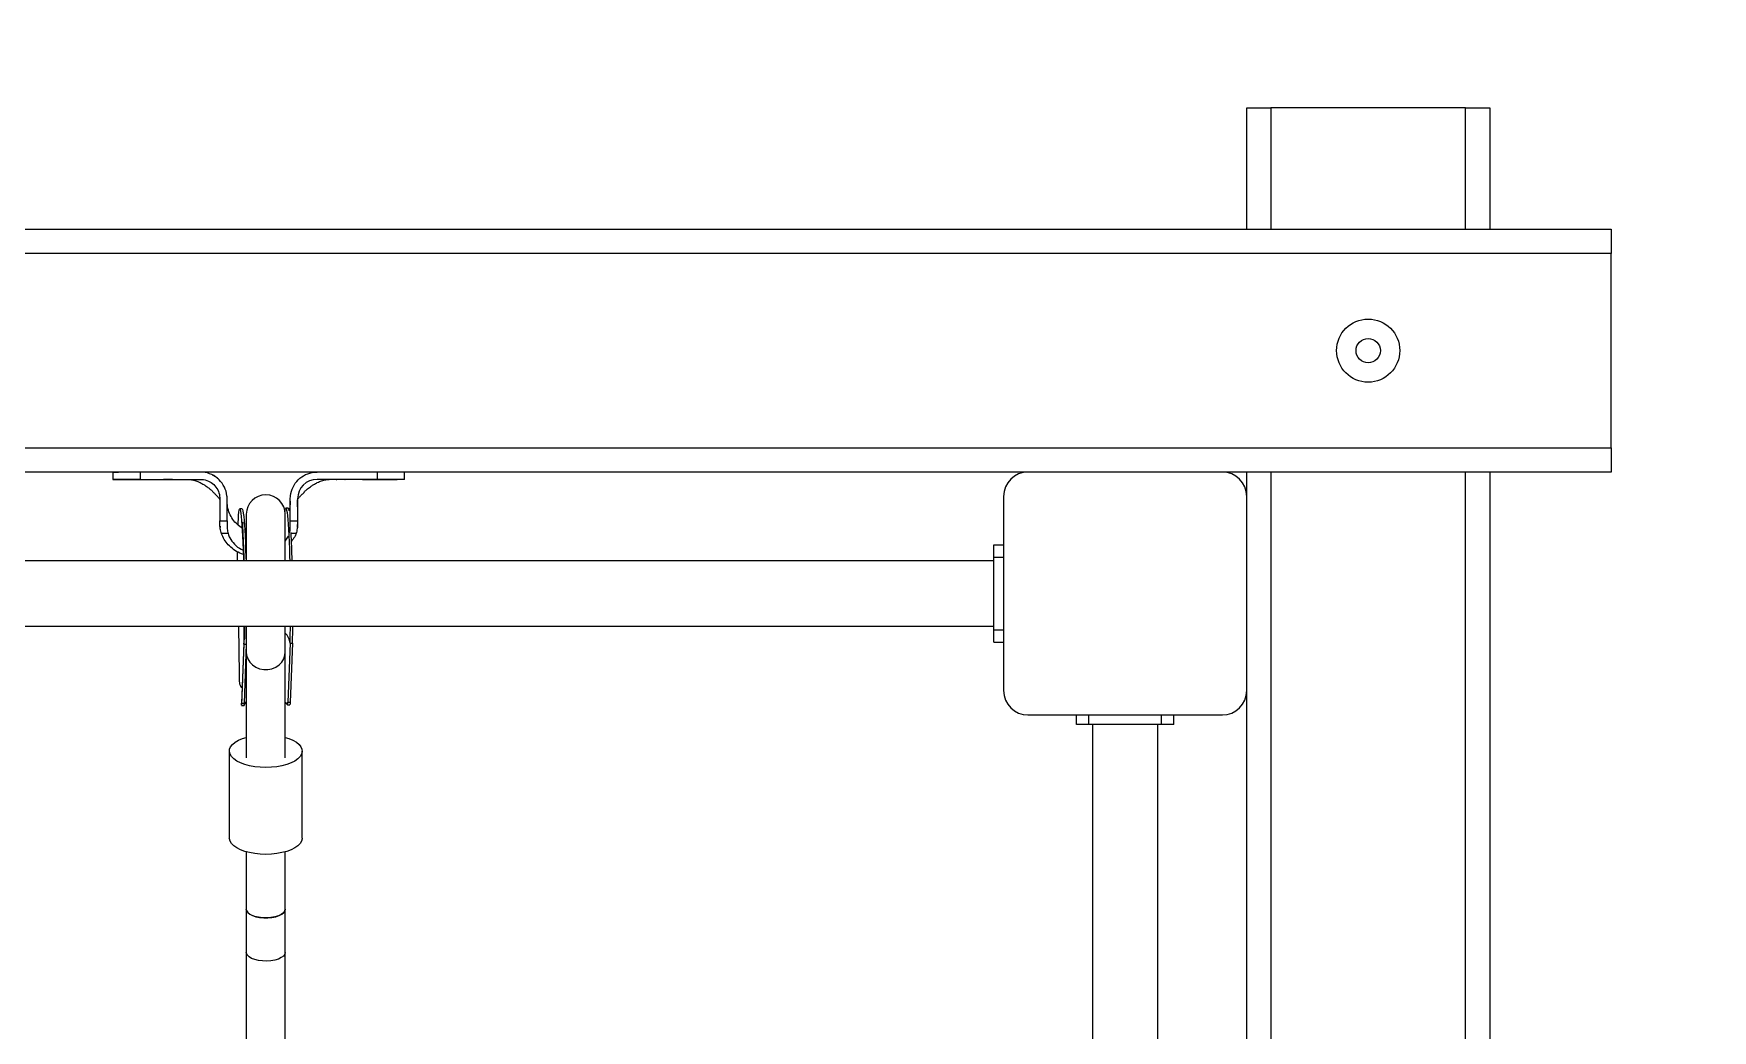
# Model space of a CAD drawing. Header units: millimetres. Extents: x -3650 to 2858, y -2899 to 2376.
# Drawn here: x 709 to 1400, y 496 to 906 of the extents above; entities that cross this region are included whole.
import ezdxf

# ---------------------------------------------------------------- set-up
doc = ezdxf.new("R2010")
doc.units = ezdxf.units.MM
doc.layers.add('DIKOM_ЗОНА', color=80, linetype='Continuous')
doc.layers.add('DIKOM_ОБЪЕКТ', color=7, linetype='Continuous')

msp = doc.modelspace()

# ---------------------------------------------------------------- linework, layer by layer
at = {"layer": 'DIKOM_ЗОНА', "color": 3, "lineweight": 15}
msp.add_arc((1357.96, 875.76), 1500, 0, 90, dxfattribs=at)
at = {"layer": 'DIKOM_ОБЪЕКТ'}
for p, q in [((1207.96, 825.76), (1207.96, 875.76)), ((1207.96, 875.76), (1217.96, 875.76)), ((1297.96, 875.76), (1217.96, 875.76)), ((1217.96, 875.76), (1217.96, 825.76)), ((1297.96, 875.76), (1307.96, 875.76)), ((1297.96, 825.76), (1297.96, 875.76)), ((1307.96, 875.76), (1307.96, 825.76)), ((-1242.04, 825.76), (1357.96, 825.76)), ((1357.96, 825.76), (1357.96, 815.76)), ((1357.96, 815.76), (-1242.04, 815.76)), ((1357.96, 735.76), (1357.96, 815.76)), ((-1242.04, 735.76), (1357.96, 735.76)), ((1357.96, 735.76), (1357.96, 725.76)), ((1117.96, 725.76), (97.96, 725.76)), ((741.43, 725.76), (741.43, 722.76)), ((752.71, 725.76), (752.71, 722.76)), ((850.14, 725.76), (850.14, 722.76)), ((861.43, 722.76), (861.43, 725.76)), ((1197.96, 725.76), (1117.96, 725.76)), ((1357.96, 725.76), (1197.96, 725.76)), ((1207.96, 715.76), (1207.96, 725.76)), ((1217.96, 725.76), (1217.96, -474.24)), ((1297.96, -474.24), (1297.96, 725.76)), ((1307.96, 725.76), (1307.96, -474.24)), ((741.43, 722.76), (746.7, 722.76)), ((748.02, 722.76), (744.91, 722.76)), ((747.79, 722.76), (745.55, 722.76)), ((752.71, 722.76), (777.43, 722.76)), ((784.16, 723.46), (782.4, 724.51)), ((784.86, 722.8), (784.53, 723.1)), ((850.14, 722.76), (825.43, 722.76)), ((848.92, 722.76), (855.55, 722.76)), ((850.32, 722.76), (850.71, 722.76)), ((855.62, 722.76), (858.35, 722.76)), ((785.43, 714.76), (785.43, 713.76)), ((785.43, 713.76), (785.43, 705.62)), ((788.43, 713.76), (788.43, 714.76)), ((788.43, 705.62), (788.43, 713.76)), ((814.43, 713.76), (814.43, 714.76)), ((814.43, 705.62), (814.43, 713.76)), ((817.43, 714.76), (817.43, 713.76)), ((817.43, 713.76), (817.43, 705.62)), ((1107.96, 715.76), (1107.96, 635.76)), ((1207.96, 635.76), (1207.96, 715.76)), ((785.43, 705.62), (788.43, 705.62)), ((794.62, 710.6), (793.62, 710.59)), ((796.33, 708.39), (796.33, 689.26)), ((812.33, 689.26), (812.33, 708.39)), ((813.6, 710.92), (812.6, 710.91)), ((814.43, 705.62), (817.43, 705.62)), ((785.51, 703.51), (785.52, 702.94)), ((788.81, 700.41), (786.09, 700.41)), ((796.33, 701.88), (795.63, 702.2)), ((812.33, 697.31), (813.63, 699.33)), ((816.76, 700.41), (814.74, 700.41)), ((817.37, 703.13), (817.38, 703.92)), ((817.38, 703.41), (817.39, 704.11)), ((796.06, 693.31), (796.33, 693.21)), ((796.33, 691.38), (796.12, 691.45)), ((1103.96, 690.76), (1103.96, 695.76)), ((1103.96, 695.76), (1107.96, 695.76)), ((1103.96, 689.26), (111.96, 689.26)), ((1103.96, 690.76), (1107.96, 690.76)), ((1103.96, 660.76), (1103.96, 690.76)), ((111.96, 662.26), (1103.96, 662.26)), ((793.07, 662.26), (793.32, 642.4)), ((796.33, 662.26), (796.33, 651.56)), ((812.33, 651.56), (812.33, 662.26)), ((1103.96, 660.76), (1107.96, 660.76)), ((1103.96, 655.76), (1103.96, 660.76)), ((795.33, 655.49), (794.34, 629.73)), ((795.34, 654.94), (794.4, 630.64)), ((795.33, 655.49), (795.34, 654.94)), ((795.34, 654.94), (796.33, 654.96)), ((796.33, 654.84), (795.4, 630.65)), ((796.33, 651.56), (796.33, 608.12)), ((812.33, 608.12), (812.33, 651.56)), ((814.32, 655.26), (813.38, 630.96)), ((814.32, 655.26), (815.32, 655.28)), ((815.32, 655.28), (814.38, 630.97)), ((1103.96, 655.76), (1107.96, 655.76)), ((1207.96, -384.24), (1207.96, 635.76)), ((794.35, 629.64), (795.35, 629.65)), ((794.4, 630.64), (795.4, 630.65)), ((813.21, 629.95), (814.22, 629.97)), ((813.38, 630.96), (814.38, 630.97)), ((1117.96, 625.76), (1197.96, 625.76)), ((1137.96, 621.76), (1137.96, 625.76)), ((1142.96, 621.76), (1137.96, 621.76)), ((1142.96, 621.76), (1142.96, 625.76)), ((1172.96, 621.76), (1142.96, 621.76)), ((1144.46, 621.76), (1144.46, -370.24)), ((1171.46, -370.24), (1171.46, 621.76)), ((1172.96, 621.76), (1172.96, 625.76)), ((1177.96, 621.76), (1172.96, 621.76)), ((1177.96, 621.76), (1177.96, 625.76)), ((789.33, 610.86), (789.33, 575.08)), ((819.33, 575.08), (819.33, 610.86)), ((796.33, 569.41), (796.33, 545.76)), ((812.33, 545.76), (812.33, 569.41)), ((796.33, 545.76), (796.33, 527.99)), ((812.33, 527.99), (812.33, 545.76)), ((796.33, 527.99), (796.33, 439.71)), ((812.33, 439.51), (812.33, 527.99))]:
    msp.add_line(p, q, dxfattribs=at)
at = {"layer": 'DIKOM_ОБЪЕКТ', "flags": 128}
for points in [[(792.94, 704.03), (792.97, 704.82), (793.06, 706.6), (793.16, 708.07), (793.27, 709.22), (793.39, 710.02), (793.51, 710.48), (793.65, 710.58), (793.79, 710.32), (793.94, 709.71), (794.09, 708.76), (794.24, 707.47), (794.38, 705.85), (794.53, 703.94), (794.67, 701.75), (794.8, 699.3), (794.93, 696.63), (795.05, 693.76), (795.16, 690.73), (795.2, 689.26)], [(794.62, 710.6), (794.65, 710.59), (794.79, 710.34), (794.94, 709.73), (795.09, 708.77), (795.24, 707.48), (795.38, 705.87), (795.53, 703.96), (795.67, 701.77), (795.8, 699.32), (795.93, 696.65), (796.05, 693.78), (796.16, 690.74), (796.2, 689.26)], [(812.25, 709.55), (812.37, 710.34), (812.5, 710.8), (812.63, 710.9), (812.77, 710.64), (812.92, 710.03), (813.07, 709.08), (813.22, 707.79), (813.37, 706.17), (813.51, 704.26), (813.65, 702.07), (813.79, 699.62), (813.91, 696.95), (814.03, 694.08), (814.14, 691.05), (814.19, 689.26)], [(792.76, 689.26), (792.75, 692.08), (792.76, 692.91)], [(796.33, 651.56), (796.44, 650.4), (796.9, 648.91), (797.71, 647.54), (798.83, 646.36), (800.21, 645.43), (801.78, 644.78), (803.47, 644.45), (805.2, 644.45), (806.89, 644.78), (808.46, 645.43), (809.83, 646.36), (810.95, 647.54), (811.76, 648.91), (812.23, 650.4), (812.33, 651.56)], [(804.33, 604.15), (802.04, 604.23), (799.81, 604.46), (797.68, 604.85), (795.7, 605.37), (793.93, 606.02), (792.4, 606.79), (791.15, 607.65), (790.22, 608.59), (789.61, 609.58), (789.34, 610.6), (789.43, 611.63), (789.87, 612.64), (790.64, 613.6), (791.74, 614.5), (793.13, 615.32), (794.79, 616.03), (796.33, 616.53)], [(812.33, 616.53), (813.88, 616.03), (815.53, 615.32), (816.92, 614.5), (818.02, 613.6), (818.8, 612.64), (819.23, 611.63), (819.32, 610.6), (819.06, 609.58), (818.45, 608.59), (817.51, 607.65), (816.26, 606.79), (814.73, 606.02), (812.96, 605.37), (810.99, 604.85), (808.86, 604.46), (806.62, 604.23), (804.33, 604.15)], [(804.33, 568.37), (802.04, 568.45), (799.81, 568.69), (797.68, 569.07), (795.7, 569.59), (793.93, 570.25), (792.4, 571.01), (791.15, 571.88), (790.22, 572.81), (789.61, 573.8), (789.34, 574.82), (789.33, 575.08)], [(819.33, 575.08), (819.32, 574.82), (819.06, 573.8), (818.45, 572.81), (817.51, 571.88), (816.26, 571.01), (814.73, 570.25), (812.96, 569.59), (810.99, 569.07), (808.86, 568.69), (806.62, 568.45), (804.33, 568.37)], [(796.33, 545.76), (796.44, 545.18), (796.9, 544.44), (797.71, 543.75), (798.83, 543.17), (800.21, 542.7), (801.78, 542.37), (803.47, 542.21), (805.2, 542.21), (806.89, 542.37), (808.46, 542.7), (809.83, 543.17), (810.95, 543.75), (811.76, 544.44), (812.23, 545.18), (812.33, 545.76)], [(812.33, 545.76), (812.15, 544.99), (811.59, 544.26), (810.7, 543.6), (809.51, 543.04), (808.08, 542.6), (806.47, 542.32), (804.77, 542.19), (803.04, 542.23), (801.37, 542.44), (799.84, 542.8), (798.52, 543.3), (797.48, 543.92), (796.75, 544.62), (796.38, 545.38), (796.33, 545.76)], [(812.33, 527.99), (812.15, 527.22), (811.59, 526.49), (810.7, 525.83), (809.51, 525.26), (808.08, 524.83), (806.47, 524.54), (804.77, 524.42), (803.04, 524.46), (801.37, 524.67), (799.84, 525.03), (798.52, 525.53), (797.48, 526.15), (796.75, 526.85), (796.38, 527.6), (796.33, 527.99)]]:
    msp.add_lwpolyline(points, dxfattribs=at)
at = {"layer": 'DIKOM_ОБЪЕКТ'}
for radius in [13, 5]:
    msp.add_circle((1257.96, 775.76), radius, dxfattribs=at)
for centre, radius, start, end in [((1117.96, 715.76), 10, 90, 180), ((1197.96, 715.76), 10, 0, 90), ((825.43, 714.76), 8, 90.00095, 179.99991), ((804.33, 708.39), 8, 0, 180), ((812.35, 709.96), 1.58, 2.10314, 37.44691), ((335.64, 675.49), 479.75, 1.64541, 3.03571), ((496.96, 665.28), 298.56, 358.01564, 359.42093), ((807.84, 654.76), 6.5, 4.44445, 46.27228), ((535.45, 665.15), 279.04, 357.97002, 359.4079), ((536.74, 665.14), 278.75, 357.97175, 359.40768), ((1117.96, 635.76), 10, 180, 270), ((1197.96, 635.76), 10, 270, 0)]:
    msp.add_arc(centre, radius, start, end, dxfattribs=at)
for points, knots in [([(741.44, 725.76), (741.49, 725.76), (741.58, 725.76), (742.35, 725.76), (743.25, 725.76), (743.67, 725.76)], [0, 0, 0, 0, 0.340107, 0.690669, 1, 1, 1, 1]), ([(788.43, 714.76), (788.43, 714.85), (788.42, 715.27), (788.3, 716.93), (787.5, 719.7), (785.28, 722.76), (782.18, 724.91), (779.39, 725.7), (777.79, 725.75), (777.43, 725.76)], [0, 0, 0, 0, 0.014806, 0.07411, 0.290036, 0.50597, 0.720949, 0.936008, 1, 1, 1, 1]), ([(814.43, 714.76), (814.43, 714.85), (814.43, 715.27), (814.55, 716.93), (815.35, 719.67), (817.54, 722.73), (820.62, 724.89), (823.43, 725.7), (825.04, 725.75), (825.43, 725.76)], [0, 0, 0, 0, 0.014806, 0.074106, 0.288777, 0.503457, 0.718035, 0.933083, 1, 1, 1, 1]), ([(752.71, 722.76), (752.63, 722.76), (752.21, 722.76), (750.5, 722.76), (748.08, 722.76), (745.55, 722.76), (743.71, 722.76), (742.37, 722.76), (741.56, 722.76), (741.48, 722.76), (741.45, 722.76)], [0, 0, 0, 0, 0.012373, 0.06189, 0.261123, 0.409634, 0.562454, 0.710964, 0.863782, 1, 1, 1, 1]), ([(746.7, 722.76), (747.09, 722.76), (747.87, 722.76), (749.08, 722.76), (749.7, 722.76)], [0, 0, 0, 0, 0.492052, 1, 1, 1, 1]), ([(747.06, 722.76), (748.18, 722.76), (750.51, 722.76), (753, 722.76), (754.3, 722.76)], [0, 0, 0, 0, 0.47816, 1, 1, 1, 1]), ([(752.32, 722.76), (753.25, 722.76), (755.21, 722.76), (757.72, 722.76), (759.03, 722.76)], [0, 0, 0, 0, 0.477468, 1, 1, 1, 1]), ([(765.88, 722.76), (765.89, 722.76), (765.96, 722.76), (765.58, 722.76), (764.74, 722.76), (763.57, 722.76), (762.65, 722.76), (762.23, 722.76)], [0, 0, 0, 0, 0.064251, 0.306797, 0.549351, 0.791899, 1, 1, 1, 1]), ([(772.24, 722.75), (772.32, 722.75), (772.47, 722.75), (772.64, 722.75), (772.72, 722.75)], [0, 0, 0, 0, 0.498033, 1, 1, 1, 1]), ([(772.56, 722.76), (772.92, 722.74), (773.62, 722.7), (775.44, 722.22), (777.19, 721.51), (778.61, 720.74), (779.71, 720.03), (780.63, 719.38), (781.51, 718.66), (782.46, 717.81), (783.36, 716.77), (784.24, 716), (784.83, 715.3), (785.24, 714.79), (785.33, 714.54), (785.35, 714.48), (785.37, 714.45), (785.38, 714.42), (785.39, 714.39), (785.41, 714.29), (785.41, 714.24), (785.43, 714.18), (785.43, 713.88), (785.43, 713.77), (785.43, 713.73)], [0, 0, 0, 0, 0.150025, 0.285115, 0.400985, 0.49106, 0.549652, 0.595441, 0.653441, 0.721441, 0.788228, 0.844911, 0.895828, 0.920024, 0.924452, 0.92612, 0.927576, 0.929023, 0.930603, 0.93441, 0.957287, 0.976122, 0.990796, 1, 1, 1, 1]), ([(777.43, 722.76), (777.65, 722.76), (778.77, 722.73), (780.76, 722.2), (783.03, 720.68), (784.67, 718.49), (785.36, 716.39), (785.41, 715.13), (785.43, 714.76)], [0, 0, 0, 0, 0.054127, 0.268332, 0.482526, 0.697283, 0.911982, 1, 1, 1, 1]), ([(784.65, 723.06), (784.59, 723.11), (784.47, 723.21), (784.36, 723.3), (784.31, 723.35)], [0, 0, 0, 0, 0.500188, 1, 1, 1, 1]), ([(817.43, 711.45), (817.43, 711.41), (817.43, 711.34), (817.43, 711.52), (817.43, 712.18), (817.43, 712.91), (817.43, 713.46), (817.43, 713.96), (817.43, 714.22), (817.45, 714.3), (817.45, 714.34), (817.47, 714.41), (817.48, 714.44), (817.49, 714.47), (817.51, 714.5), (817.53, 714.56), (817.63, 714.8), (818.03, 715.31), (818.67, 716.04), (819.59, 716.88), (820.52, 717.91), (821.46, 718.77), (822.29, 719.42), (823.16, 720.05), (824.25, 720.74), (825.69, 721.51), (827.45, 722.23), (829.3, 722.7), (830.02, 722.74), (830.4, 722.76)], [0, 0, 0, 0, 0.038804, 0.073969, 0.124841, 0.172223, 0.205994, 0.22786, 0.241699, 0.254339, 0.268538, 0.271438, 0.272634, 0.273736, 0.274874, 0.276184, 0.279636, 0.298264, 0.337814, 0.388348, 0.446676, 0.494115, 0.533655, 0.567929, 0.614048, 0.684939, 0.7761, 0.882281, 1, 1, 1, 1]), ([(833.27, 722.75), (833.32, 722.75), (833.41, 722.75), (833.51, 722.75), (833.56, 722.75)], [0, 0, 0, 0, 0.499201, 1, 1, 1, 1]), ([(840.65, 722.76), (840.6, 722.76), (840.05, 722.76), (839.07, 722.76), (837.88, 722.76), (837.16, 722.76), (836.85, 722.76), (836.93, 722.76), (836.94, 722.76)], [0, 0, 0, 0, 0.022188, 0.263657, 0.505096, 0.746546, 0.987998, 1, 1, 1, 1]), ([(844.11, 722.76), (845.41, 722.76), (847.91, 722.76), (849.86, 722.76), (850.8, 722.76)], [0, 0, 0, 0, 0.522451, 1, 1, 1, 1]), ([(861.41, 722.76), (861.41, 722.76), (861.5, 722.76), (861.15, 722.76), (860.29, 722.76), (858.86, 722.76), (856.92, 722.76), (854.15, 722.76), (851.65, 722.76), (850.14, 722.76)], [0, 0, 0, 0, 0.012296, 0.165144, 0.313682, 0.466528, 0.615072, 0.767915, 1, 1, 1, 1]), ([(794.82, 702.57), (794.07, 703.08), (792.54, 704.1), (790.71, 706.23), (789.33, 708.72), (788.66, 710.99), (788.46, 712.61), (788.43, 713.37), (788.43, 713.68), (788.43, 713.77)], [0, 0, 0, 0, 0.200564, 0.407241, 0.617149, 0.828015, 0.930526, 0.97751, 1, 1, 1, 1]), ([(814.43, 713.81), (814.42, 713.38), (814.4, 712.53), (814.2, 711.28), (814, 710.38), (813.83, 709.9), (813.8, 709.82)], [0, 0, 0, 0, 0.315153, 0.628455, 0.93441, 1, 1, 1, 1]), ([(785.43, 704.54), (785.43, 704.64), (785.43, 705), (785.43, 705.36), (785.43, 705.62)], [0, 0, 0, 0, 0.256371, 1, 1, 1, 1]), ([(788.43, 705.62), (788.43, 705.54), (788.43, 705.11), (788.43, 704.03), (788.37, 702.35), (788.66, 701.07), (788.81, 700.41)], [0, 0, 0, 0, 0.048385, 0.241919, 0.617108, 1, 1, 1, 1]), ([(795.03, 705.15), (795.01, 705.15), (794.93, 705.14), (794.86, 704.78), (794.79, 704), (794.81, 702.47), (794.88, 700.49), (794.99, 698.14), (795.11, 695.54), (795.23, 692.65), (795.3, 690.46), (795.33, 689.26)], [0, 0, 0, 0, 0.026877, 0.096705, 0.233973, 0.36761, 0.496953, 0.62141, 0.741496, 0.858549, 1, 1, 1, 1]), ([(796.32, 705.38), (796.31, 705.4), (796.13, 705.59), (796.08, 705.63), (796.06, 705.55), (796.06, 705.55)], [0, 0, 0, 0, 0.068747, 0.975727, 1, 1, 1, 1]), ([(814.16, 700.91), (814.22, 701.15), (814.35, 701.73), (814.42, 702.48), (814.43, 703.67), (814.43, 704.66), (814.43, 705.48), (814.43, 705.62)], [0, 0, 0, 0, 0.159712, 0.374417, 0.481637, 0.910641, 1, 1, 1, 1]), ([(817.43, 705.62), (817.43, 705.53), (817.43, 705.17), (817.43, 704.81), (817.43, 704.54)], [0, 0, 0, 0, 0.256358, 1, 1, 1, 1]), ([(786.09, 700.41), (785.9, 701.07), (785.5, 702.41), (785.45, 703.83), (785.43, 704.54)], [0, 0, 0, 0, 0.491614, 1, 1, 1, 1]), ([(795.25, 691.75), (794.93, 691.85), (793.66, 692.26), (791.62, 693.44), (789.34, 695.23), (787.55, 697.38), (786.56, 699.15), (786.17, 700.2), (786.09, 700.41)], [0, 0, 0, 0, 0.077489, 0.305942, 0.534196, 0.740658, 0.946895, 1, 1, 1, 1]), ([(788.81, 700.41), (789.02, 699.83), (789.59, 698.24), (791.4, 695.97), (793.42, 694.23), (794.87, 693.74), (795.19, 693.63)], [0, 0, 0, 0, 0.193199, 0.527406, 0.897088, 1, 1, 1, 1]), ([(816.76, 700.41), (816.6, 699.97), (816.16, 698.8), (815.38, 697.81), (814.89, 697.2)], [0, 0, 0, 0, 0.375893, 1, 1, 1, 1]), ([(817.43, 704.54), (817.4, 703.85), (817.35, 702.44), (816.96, 701.1), (816.76, 700.41)], [0, 0, 0, 0, 0.492171, 1, 1, 1, 1]), ([(795.63, 662.26), (795.62, 661.32), (795.59, 659.26), (795.53, 657.6), (795.5, 656.7)], [0, 0, 0, 0, 0.458864, 1, 1, 1, 1]), ([(793.32, 642.4), (793.33, 641.84), (793.35, 640.71), (793.43, 639.14), (793.7, 637.94), (794.1, 637.25), (794.5, 637.13), (794.63, 637.09)], [0, 0, 0, 0, 0.227085, 0.454226, 0.678883, 0.894393, 1, 1, 1, 1]), ([(794.35, 629.73), (794.35, 629.78), (794.36, 629.89), (794.39, 630.37), (794.4, 630.64)], [0, 0, 0, 0, 0.4368, 1, 1, 1, 1]), ([(795.35, 629.67), (795.35, 629.67), (795.35, 629.58), (795.48, 629.93), (795.8, 630.54), (796.19, 631.09), (796.33, 631.29)], [0, 0, 0, 0, 0.034147, 0.419009, 0.784825, 1, 1, 1, 1]), ([(795.4, 630.65), (795.38, 630.33), (795.35, 629.88), (795.35, 629.81), (795.35, 629.79)], [0, 0, 0, 0, 0.703391, 1, 1, 1, 1]), ([(812.33, 631), (812.37, 630.95), (812.69, 630.56), (813, 630.11), (813.26, 629.87), (813.34, 630.13), (813.37, 630.68), (813.38, 630.96)], [0, 0, 0, 0, 0.037358, 0.288359, 0.523575, 0.764085, 1, 1, 1, 1]), ([(814.38, 630.97), (814.37, 630.67), (814.35, 630.09), (814.26, 630.03), (814.22, 629.99)], [0, 0, 0, 0, 0.523104, 1, 1, 1, 1])]:
    msp.add_open_spline(points, degree=3, knots=knots, dxfattribs=at)

doc.saveas('drawing.dxf')
